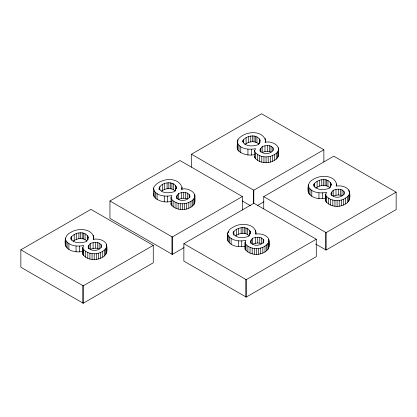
<?xml version="1.0" encoding="UTF-8"?>
<svg xmlns="http://www.w3.org/2000/svg" width="417" height="417" viewBox="0 0 417 417"><rect width="100%" height="100%" fill="white"/><g stroke="black" fill="none" stroke-linecap="round" stroke-linejoin="round"><path stroke-width="0.63" d="M83.061 251.399C76.963 252.692 68.206 251.665 65.375 245.347C64.458 240.317 65.386 234.609 70.645 232.493C77.854 227.447 94.351 228.308 93.799 239.796M65.375 245.347L65.427 238.008M153.638 188.041C154.17 195.974 165.716 197.017 171.872 195.542L171.106 197.314L171.053 198.638C175.964 205.19 186.535 205.258 192.618 200.17C199.847 193.618 187.603 186.957 181.405 189.282L182.01 187.249C178.377 177.241 164.006 177.965 156.834 183.845C155.437 184.95 154.134 186.284 153.638 188.041C154.118 191.346 152.221 195.693 155.312 198.158C159.779 201.703 165.778 202.693 171.272 201.432M153.581 195.375L153.638 193.848M245.311 246.228C239.212 247.521 230.455 246.494 227.619 240.176C226.702 235.146 227.635 229.439 232.894 227.317C239.973 222.438 255.845 222.98 256.048 233.979M227.619 240.176L227.677 232.837M237.299 141.16C237.831 149.093 249.382 150.136 255.532 148.66L254.766 150.433L254.714 151.757C259.629 158.309 270.195 158.377 276.278 153.289C283.508 146.737 271.264 140.076 265.071 142.4L265.671 140.367C262.038 130.359 247.667 131.084 240.494 136.964C239.097 138.069 237.794 139.403 237.299 141.16C237.779 144.464 235.881 148.812 238.977 151.277C243.439 154.822 249.444 155.812 254.933 154.551M237.247 148.494L237.299 146.966M325.948 198.205C319.849 199.493 311.092 198.466 308.262 192.148C307.339 187.118 308.272 181.416 313.532 179.294C320.61 174.41 336.483 174.958 336.686 185.956M308.262 192.148L308.314 184.814M93.799 237.216L93.2 239.249C97.714 238.592 102.978 239.467 105.965 243.22C107.372 247.177 107.94 252.91 104.406 255.944C98.323 261.037 87.758 260.964 82.842 254.412L82.894 247.286L83.661 245.514C77.411 246.895 68.331 246.066 65.375 239.54M82.842 254.412L82.894 247.286M194.958 196.136C194.906 199.482 195.802 203.699 192.618 205.977C190.261 207.781 187.473 209 184.549 209.496C179.717 210.043 173.91 208.599 171.053 204.445L171.106 203.121M256.048 232.045L255.444 234.078C259.963 233.421 265.228 234.297 268.209 238.05C269.617 242.006 270.19 247.74 266.656 250.773C260.573 255.866 250.002 255.793 245.092 249.241L245.144 242.115L245.91 240.343C239.66 241.724 230.575 240.896 227.619 234.37M245.092 249.241L245.144 242.115M278.619 149.255C278.566 152.601 279.463 156.818 276.278 159.096C273.922 160.899 271.139 162.119 268.214 162.614C263.377 163.162 257.57 161.718 254.714 157.563L254.766 156.239M336.686 184.017L336.086 186.055C340.6 185.393 345.865 186.269 348.852 190.027C350.254 193.978 350.827 199.717 347.293 202.751C341.21 207.838 330.639 207.77 325.729 201.218L325.781 194.087L326.547 192.315C320.298 193.702 311.218 192.868 308.262 186.342M325.729 201.218L325.781 194.087M70.999 237.523L70.89 238.446C73.913 244.002 81.471 243.215 86.548 241.459L88.268 237.44C85.61 230.372 74.554 232.071 70.999 237.523L70.999 239.462M159.101 189.766C159.028 181.572 176.198 179.769 176.474 188.765M242.871 140.675L242.762 141.598C245.785 147.149 253.343 146.367 258.42 144.61L260.14 140.592C257.482 133.523 246.426 135.223 242.871 140.675L242.871 141.968M233.249 232.352L233.139 233.275C236.158 238.826 243.721 238.044 248.793 236.288L250.513 232.269C247.86 225.201 236.799 226.9 233.249 232.352L233.249 233.645M313.886 184.33L313.777 185.247C316.795 190.804 324.358 190.022 329.435 188.26L331.15 184.246C328.497 177.173 317.436 178.872 313.886 184.33L313.886 186.263M106.413 253.348L106.413 247.542L106.747 246.103M268.657 248.172L268.657 242.371L268.996 240.932M349.295 200.15L349.295 194.343L349.634 192.904M176.474 187.473L174.754 191.492C169.683 193.248 162.119 194.03 159.101 188.479M189.881 195.99L189.297 197.622C186.013 201.229 179.831 201.63 176.542 197.846L176.474 196.334L178.565 193.478C181.994 192.284 186.415 191.497 189.172 194.51L189.881 195.99L189.881 197.283M88.268 246.301L90.353 243.445C93.783 242.251 98.204 241.464 100.966 244.477L101.67 245.962L101.086 247.594C97.802 251.196 91.625 251.597 88.331 247.813L88.268 246.301L88.268 248.24M260.14 149.453L262.225 146.596C265.655 145.403 270.075 144.616 272.838 147.628L273.542 149.109L272.958 150.74C269.674 154.347 263.497 154.749 260.203 150.964L260.14 149.453L260.14 151.387M250.513 241.13L252.603 238.274C256.033 237.08 260.453 236.293 263.21 239.306L263.919 240.791L263.335 242.418C260.052 246.025 253.87 246.426 250.581 242.642L250.513 241.13L250.513 243.069M331.15 193.107L333.24 190.246C336.67 189.052 341.09 188.27 343.853 191.283L344.557 192.763L343.973 194.395C340.689 197.997 334.507 198.398 331.218 194.614L331.15 193.107L331.15 195.041M82.842 248.605C88.305 255.944 101.602 255.366 106.413 247.542M245.092 243.434C250.554 250.773 263.852 250.195 268.657 242.371M325.729 195.411C331.192 202.751 344.489 202.167 349.295 194.343M72.907 241.37C76.754 238.216 83.171 237.231 86.991 240.99M161.556 191.069C165.398 188.192 171.533 187.389 175.197 191.022M244.779 144.522C248.626 141.368 255.042 140.378 258.863 144.141M235.595 235.866C239.436 232.994 245.571 232.186 249.236 235.819M315.794 188.176C319.641 185.023 326.058 184.033 329.873 187.791M20.85 249.819L90.911 209.37L153.263 245.368L153.263 262.788L83.202 303.237L20.85 267.24L20.85 249.819L83.202 285.822L153.263 245.368M184.069 247.609L172.294 254.401L109.942 218.404L109.942 200.984L180.008 160.535L242.36 196.532L242.36 210.079M191.45 167.113L191.45 154.212L261.511 113.763L323.863 149.76L323.863 162.015M109.942 200.984L172.294 236.986L242.36 196.532M191.45 154.212L253.802 190.209L323.863 149.76M263.737 208.881L263.737 196.626L333.798 156.177L396.15 192.174L396.15 209.595L326.089 250.044L315.606 243.992M183.861 243.684L253.922 203.235L316.274 239.233L316.274 256.653L246.212 297.102L183.861 261.105L183.861 243.684L246.212 279.682L316.274 239.233M257.727 205.362L263.893 201.802M263.737 196.626L326.089 232.623L396.15 192.174M271.003 146.226L271.003 152.033C268.214 150.673 265.024 151.538 262.225 152.398L262.225 146.596M187.342 193.107L187.342 198.914C184.554 197.554 181.364 198.419 178.565 199.284L178.565 193.478M99.131 243.08L99.131 248.886C96.343 247.521 93.153 248.391 90.353 249.251L90.353 243.445M342.018 189.881L342.018 195.688C339.229 194.327 336.039 195.192 333.24 196.053L333.24 190.246M261.381 237.909L261.381 243.71C258.592 242.35 255.402 243.215 252.603 244.081L252.603 238.274M242.194 200.926L250.648 205.805M349.634 198.711L349.498 191.413M278.619 155.061L278.483 147.759M268.996 246.739L268.861 239.436M106.747 251.91L106.611 244.607M348.852 190.027L348.852 191.314M348.518 195.688L348.518 201.494M347.293 196.944L347.293 202.751M345.62 198.106L345.62 203.913M343.853 191.283L343.853 194.504M343.493 199.201L343.493 205.008M341.361 199.988L341.361 205.795M340.387 189.287L340.387 195.093M339.229 200.462L339.229 206.269M338.38 189.151L338.38 194.958M337.092 200.624L337.092 206.431M335.998 189.469L335.998 195.276M334.955 200.478L334.955 206.285M332.818 200.019L332.818 205.821M331.849 191.877L331.849 195.75M331.15 184.246L331.15 185.534M330.952 183.277L330.952 185.216M330.676 199.248L330.676 205.055M330.353 182.344L330.353 187.504M328.533 198.164L328.533 203.97M327.96 180.561L327.96 186.363M326.584 179.967L326.584 185.773M326.605 196.767L326.605 202.573M326.089 232.623L326.089 250.044M325.75 232.431L325.75 249.851M325.093 179.633L325.093 185.435M323.493 179.545L323.493 185.351M322.357 192.889L322.357 198.695M321.778 179.706L321.778 185.513M319.333 180.342L319.333 186.144M318.953 192.873L318.953 198.674M317.113 181.364L317.113 187.17M314.475 183.376L314.475 187.243M311.77 190.376L311.77 196.183M309.987 189.125L309.987 194.932M308.82 187.78L308.82 193.587M278.285 150.688L278.285 156.495M277.503 152.033L277.503 157.84M276.278 153.289L276.278 159.096M274.605 154.452L274.605 160.258M272.838 147.628L272.838 150.855M272.478 155.546L272.478 161.353M270.346 156.333L270.346 162.14M269.372 145.637L269.372 151.439M268.214 156.808L268.214 162.614M267.881 243.716L267.881 249.522M267.365 145.497L267.365 151.303M266.656 244.967L266.656 250.773M266.077 156.969L266.077 162.776M265.671 140.367L265.671 142.301M265.144 138.371L265.144 139.664M264.983 145.82L264.983 151.626M264.983 246.129L264.983 251.936M263.94 156.823L263.94 162.63M263.21 239.306L263.21 243.179M262.856 247.229L262.856 253.036M261.803 156.365L261.803 162.171M260.833 148.223L260.833 152.096M260.724 248.011L260.724 253.817M259.937 139.627L259.937 142.854M259.749 237.315L259.749 243.121M259.661 155.593L259.661 161.4M259.338 138.689L259.338 143.849M258.587 248.485L258.587 254.292M257.742 237.179L257.742 242.981M257.518 154.509L257.518 160.316M256.945 136.906L256.945 142.713M256.455 248.652L256.455 254.459M255.569 136.317L255.569 142.124M255.59 153.112L255.59 158.919M255.522 230.054L255.522 231.341M255.36 237.497L255.36 243.304M254.766 150.433L254.714 157.563M254.318 248.501L254.318 254.307M254.078 135.978L254.078 141.785M253.802 190.209L253.802 203.757M253.468 190.016L253.468 203.564M252.478 135.89L252.478 141.697M252.176 248.042L252.176 253.849M251.342 149.239L251.342 155.046M251.211 239.905L251.211 243.127M250.763 136.057L250.763 141.858M250.315 231.305L250.315 233.885M250.038 247.271L250.038 253.077M249.715 230.366L249.715 234.886M248.318 136.687L248.318 142.494M247.938 149.218L247.938 155.025M247.896 246.192L247.896 251.993M247.323 228.584L247.323 234.39M246.212 279.682L246.212 297.102M246.098 137.709L246.098 143.516M245.947 227.995L245.947 233.801M245.967 244.795L245.967 250.596M245.879 279.489L245.879 296.909M244.456 227.656L244.456 233.463M243.465 139.721L243.465 142.948M242.856 227.567L242.856 233.374M241.719 240.917L241.719 246.723M241.141 227.734L241.141 233.541M240.755 146.721L240.755 152.528M238.977 145.47L238.977 151.277M238.696 228.365L238.696 234.172M238.315 240.896L238.315 246.702M237.883 139.726L237.883 141.014M237.805 144.126L237.805 149.932M236.475 229.386L236.475 235.193M233.838 231.399L233.838 235.271M231.133 238.404L231.133 244.211M229.35 237.153L229.35 242.96M228.261 231.404L228.261 232.691M228.182 235.808L228.182 241.615M194.822 194.64L194.822 195.933M194.619 197.569L194.619 203.376M193.842 198.914L193.842 204.721M192.618 200.17L192.618 205.977M190.944 201.333L190.944 207.14M189.172 194.51L189.172 197.736M188.818 202.427L188.818 208.234M186.686 203.215L186.686 209.021M185.711 192.518L185.711 198.32M184.549 203.689L184.549 209.496M183.704 192.378L183.704 198.184M182.417 203.85L182.417 209.657M182.01 187.249L182.01 189.829M181.322 192.701L181.322 198.508M180.28 203.704L180.28 209.511M178.137 203.246L178.137 209.053M177.173 195.104L177.173 198.977M176.474 196.334L176.474 198.268M176.276 186.508L176.276 188.442M176 202.474L176 208.281M175.677 185.57L175.677 190.731M173.858 201.39L173.858 207.197M173.284 183.788L173.284 189.594M172.294 236.986L172.294 254.401M171.908 183.199L171.908 189.005M171.929 199.993L171.929 205.8M171.96 236.788L171.96 254.208M171.106 197.314L171.053 204.445M170.417 182.86L170.417 188.666M168.817 182.771L168.817 188.578M167.681 196.12L167.681 201.927M167.102 182.938L167.102 188.745M164.658 183.569L164.658 189.375M164.277 196.099L164.277 201.906M162.437 184.59L162.437 190.397M159.8 186.602L159.8 189.829M159.211 187.556L159.211 189.49M157.094 193.608L157.094 199.409M155.312 192.352L155.312 198.158M154.144 191.007L154.144 196.814M105.631 248.886L105.631 254.693M104.406 250.137L104.406 255.944M102.733 251.3L102.733 257.107M100.966 244.477L100.966 247.703M100.606 252.4L100.606 258.206M98.475 253.182L98.475 258.988M97.505 242.486L97.505 248.292M96.343 253.656L96.343 259.463M95.498 242.35L95.498 248.157M94.206 253.823L94.206 259.629M93.278 235.224L93.278 236.512M93.111 242.668L93.111 248.475M92.068 253.672L92.068 259.478M89.931 253.213L89.931 259.02M88.962 245.076L88.962 248.944M88.065 236.475L88.065 239.702M87.789 252.441L87.789 258.248M87.466 235.537L87.466 240.056M85.647 251.362L85.647 257.169M85.073 233.755L85.073 239.561M83.718 249.965L83.718 255.772M83.697 233.166L83.697 238.972M83.202 285.822L83.202 303.237M82.868 285.629L82.868 303.044M82.206 232.827L82.206 238.633M80.606 232.738L80.606 238.545M79.47 246.087L79.47 251.894M78.891 232.905L78.891 238.712M76.447 233.536L76.447 239.342M76.071 246.066L76.071 251.873M74.226 234.557L74.226 240.364M71.594 236.569L71.594 240.442M68.883 243.575L68.883 249.382M67.106 242.324L67.106 248.131M65.933 240.979L65.933 246.786"/></g></svg>
